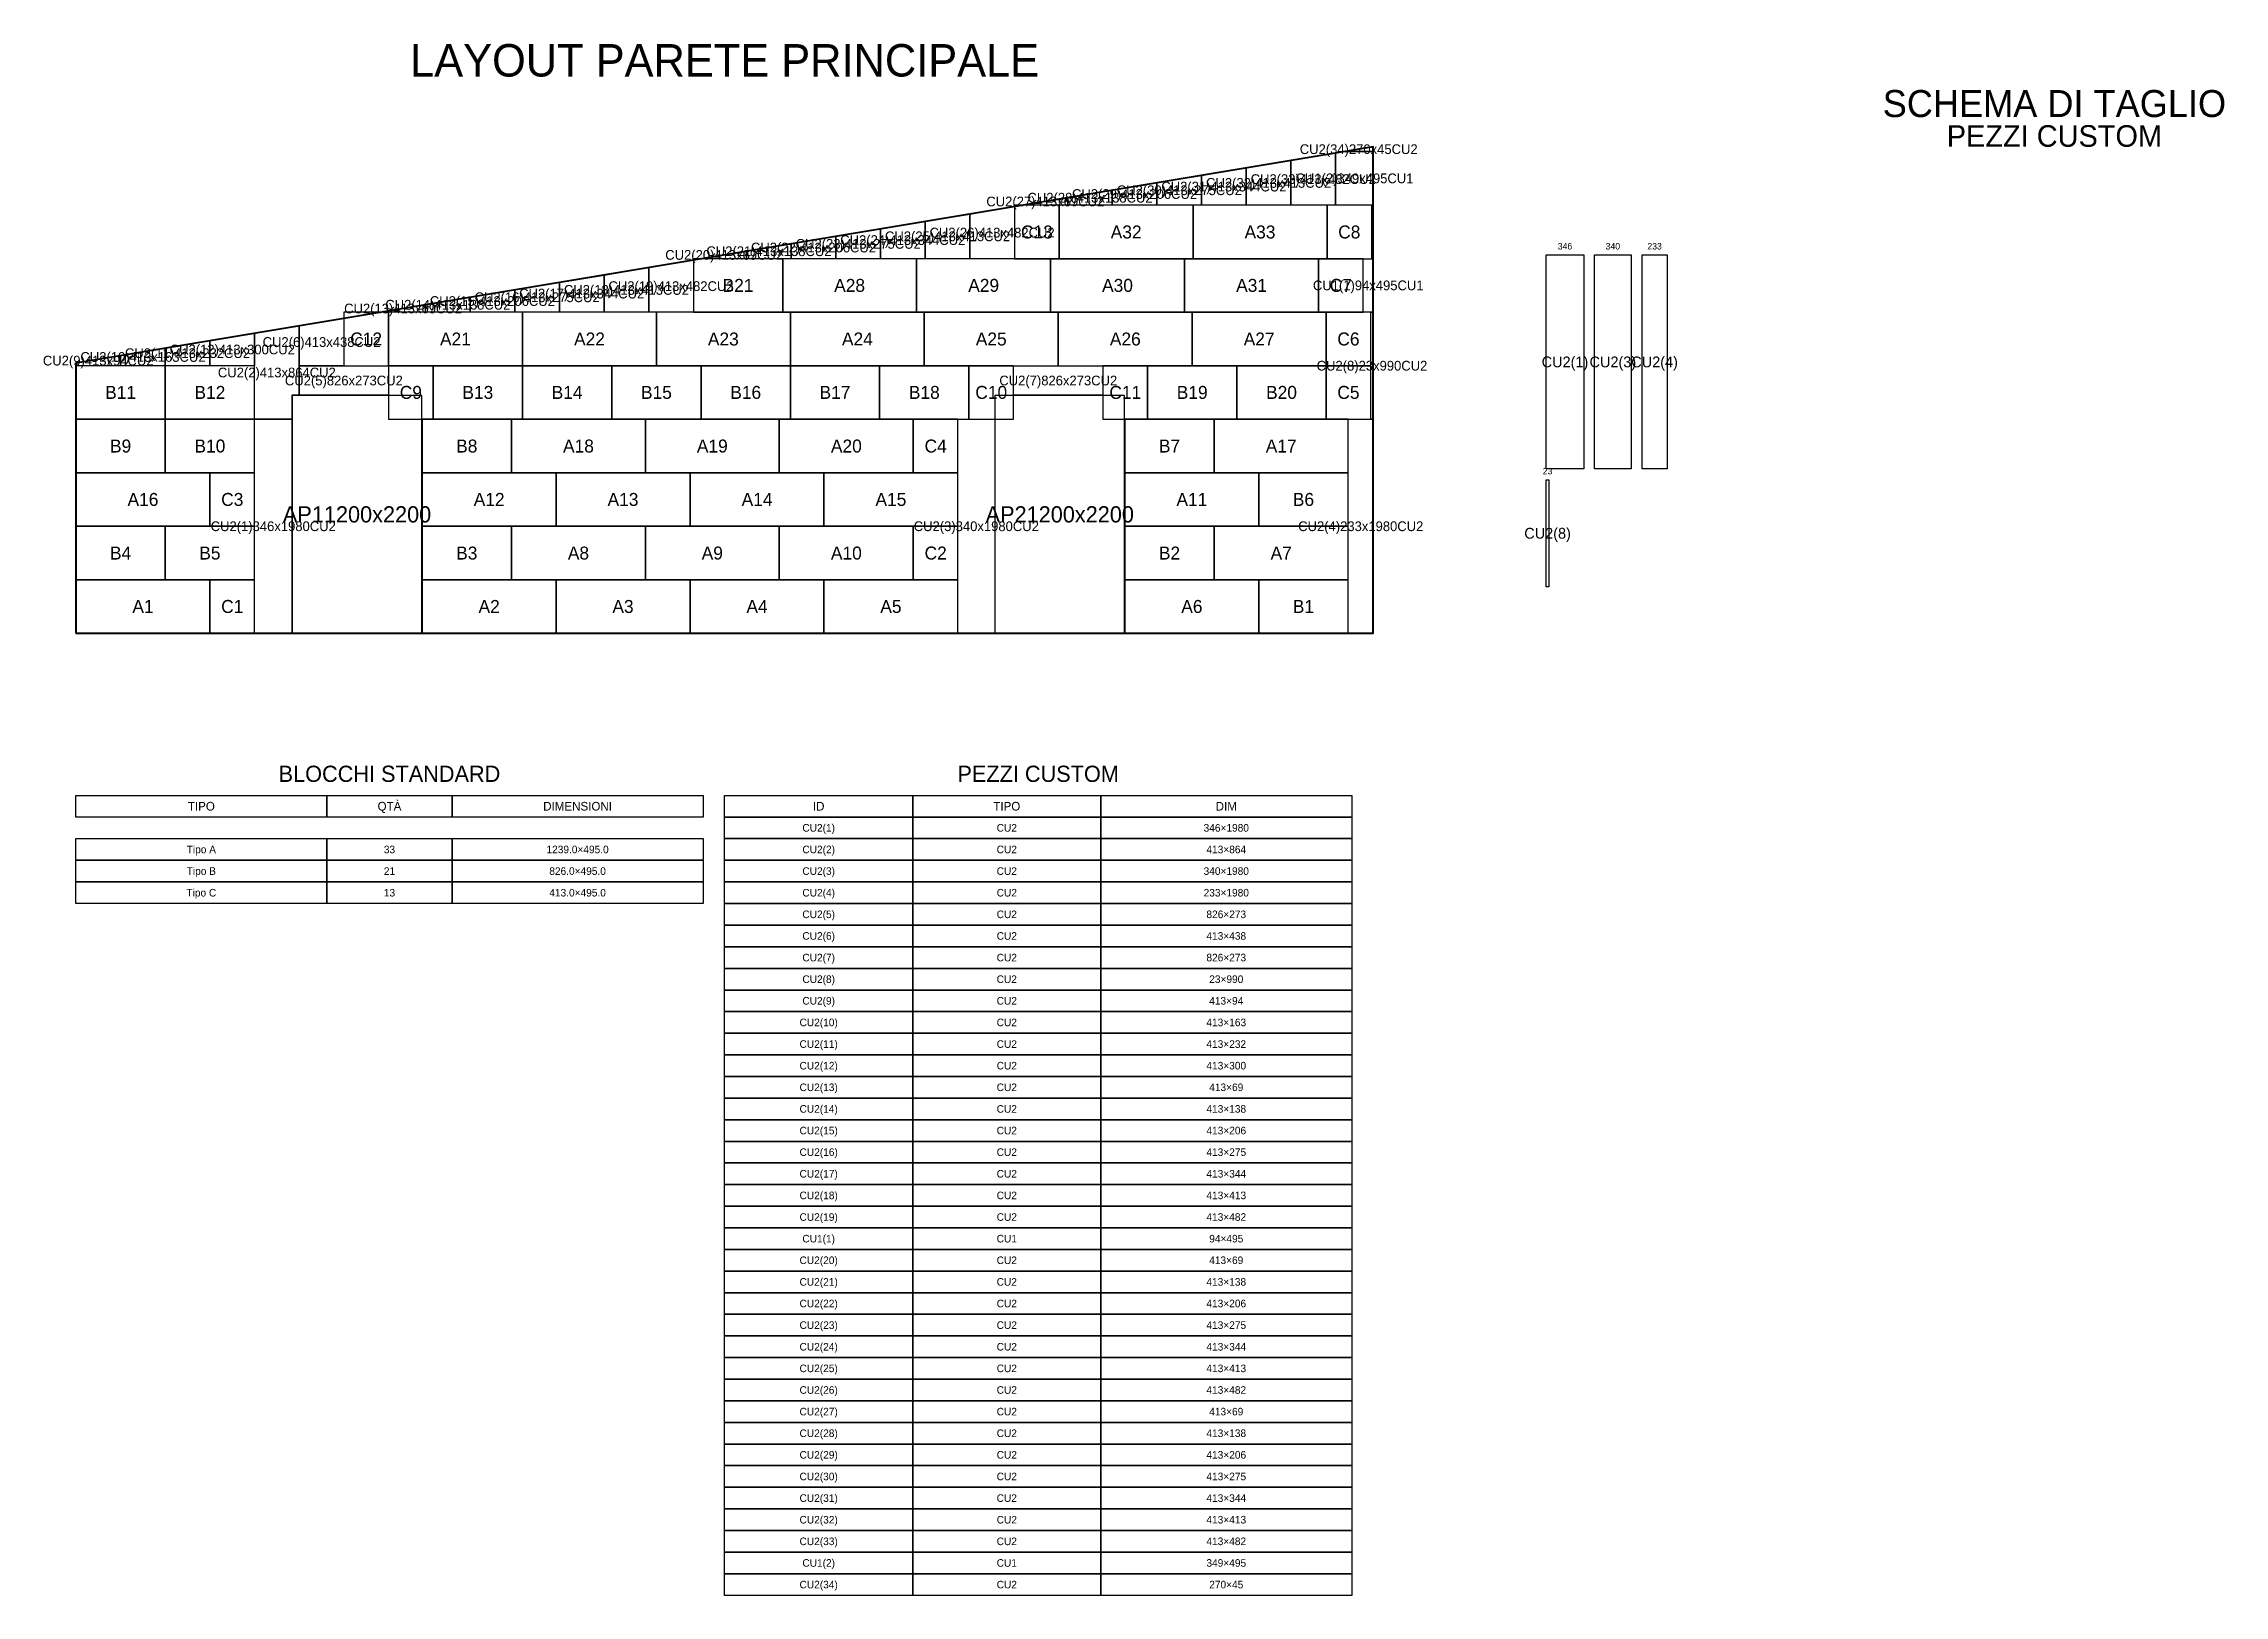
# Model space of a CAD drawing. Header units: metres. Extents: x -299 to 19872, y -20060 to 5454.
# Drawn here: x -299 to 19872, y -8900 to 5454 of the extents above; entities that cross this region are included whole.
import ezdxf
from ezdxf.enums import TextEntityAlignment as Align

# ---------------------------------------------------------------- set-up
doc = ezdxf.new("R2010")
doc.units = ezdxf.units.M
for name, color, linetype in [('APERTURE', 1, 'Continuous'), ('BLOCCHI_CUSTOM', 3, 'Continuous'), ('BLOCCHI_STD', 7, 'Continuous'), ('CARTIGLIO', 7, 'Continuous'), ('PARETE', 5, 'Continuous'), ('QUOTE', 6, 'Continuous'), ('TAGLIO', 4, 'Continuous'), ('TESTI', 7, 'Continuous')]:
    doc.layers.add(name, color=color, linetype=linetype)

msp = doc.modelspace()

# ---------------------------------------------------------------- linework, layer by layer
at = {"layer": 'APERTURE'}
for points in [[(2000, 0), (3200, 0), (3200, 2200), (2000, 2200), (2000, 0)], [(8500, 0), (9700, 0), (9700, 2200), (8500, 2200), (8500, 0)]]:
    msp.add_lwpolyline(points, close=True, dxfattribs=at)
at = {"layer": 'BLOCCHI_CUSTOM'}
for points in [[(11651, 4442), (11651, 3960), (11238, 3960), (11238, 4373), (11651, 4442)], [(11730, 4455), (12000, 4455), (12000, 3960), (11651, 3960), (11651, 4442), (11730, 4455)], [(12000, 4500), (12000, 4455), (11730, 4455), (12000, 4500)], [(10825, 4304), (10825, 3960), (10412, 3960), (10412, 4235), (10825, 4304)], [(11238, 4373), (11238, 3960), (10825, 3960), (10825, 4304), (11238, 4373)], [(9173, 3960), (9173, 4029), (9586, 4098), (9586, 3960), (9173, 3960)], [(9586, 3960), (9586, 4098), (9999, 4166), (9999, 3960), (9586, 3960)], [(10412, 4235), (10412, 3960), (9999, 3960), (9999, 4166), (10412, 4235)], [(8268, 3878), (8268, 3465), (7855, 3465), (7855, 3809), (8268, 3878)], [(8681, 3947), (8681, 3465), (8268, 3465), (8268, 3878), (8681, 3947)], [(8760, 3960), (9173, 4029), (9173, 3960), (8760, 3960)], [(7029, 3672), (7029, 3465), (6616, 3465), (6616, 3603), (7029, 3672)], [(7442, 3740), (7442, 3465), (7029, 3465), (7029, 3672), (7442, 3740)], [(7855, 3809), (7855, 3465), (7442, 3465), (7442, 3740), (7855, 3809)], [(5711, 3452), (5711, 2970), (5298, 2970), (5298, 3383), (5711, 3452)], [(5790, 3465), (6203, 3534), (6203, 3465), (5790, 3465)], [(6203, 3465), (6203, 3534), (6616, 3603), (6616, 3465), (6203, 3465)], [(11906, 2970), (11906, 3465), (12000, 3465), (12000, 2970), (11906, 2970)], [(4472, 3245), (4472, 2970), (4059, 2970), (4059, 3176), (4472, 3245)], [(4885, 3314), (4885, 2970), (4472, 2970), (4472, 3245), (4885, 3314)], [(5298, 3383), (5298, 2970), (4885, 2970), (4885, 3314), (5298, 3383)], [(2820, 2970), (3233, 3039), (3233, 2970), (2820, 2970)], [(3233, 2970), (3233, 3039), (3646, 3108), (3646, 2970), (3233, 2970)], [(3646, 2970), (3646, 3108), (4059, 3176), (4059, 2970), (3646, 2970)], [(1999, 2202), (1999, 2202), (1999, 2202), (1999, 2202), (1999, 2202), (1999, 2201), (1998, 2201), (1998, 2201), (1998, 2201), (1998, 2201), (1998, 2201), (1998, 2200), (1998, 2200), (1998, 2200), (1998, 1980), (1652, 1980), (1652, 2475), (1652, 2775), (2065, 2844), (2065, 2475), (2065, 2202), (2000, 2202), (2000, 2202), (2000, 2202), (1999, 2202)], [(2478, 2913), (2478, 2475), (2065, 2475), (2065, 2844), (2478, 2913)], [(12000, 1980), (11977, 1980), (11977, 2475), (11977, 2970), (12000, 2970), (12000, 2475), (12000, 1980)], [(826, 2638), (826, 2475), (413, 2475), (413, 2569), (826, 2638)], [(1239, 2706), (1239, 2475), (826, 2475), (826, 2638), (1239, 2706)], [(1652, 2775), (1652, 2475), (1239, 2475), (1239, 2706), (1652, 2775)], [(413, 2569), (413, 2475), (0, 2475), (0, 2500), (413, 2569)], [(2065, 2202), (2065, 2475), (2478, 2475), (2891, 2475), (2891, 2202), (2478, 2202), (2065, 2202)], [(8673, 2202), (8673, 2475), (9086, 2475), (9499, 2475), (9499, 2202), (9086, 2202), (8673, 2202)], [(1652, 495), (1652, 990), (1652, 1485), (1652, 1980), (1998, 1980), (1998, 1485), (1998, 990), (1998, 495), (1998, 0), (1652, 0), (1652, 495)], [(8158, 0), (8158, 495), (8158, 990), (8158, 1485), (8158, 1980), (8498, 1980), (8498, 1485), (8498, 990), (8498, 495), (8498, 0), (8158, 0)], [(11767, 0), (11767, 495), (11767, 990), (11767, 1485), (11767, 1980), (12000, 1980), (12000, 1485), (12000, 990), (12000, 495), (12000, 0), (11767, 0)]]:
    msp.add_lwpolyline(points, close=True, dxfattribs=at)
at = {"layer": 'BLOCCHI_STD'}
for points in [[(8681, 3465), (9094, 3465), (9094, 3960), (8681, 3960), (8681, 3465)], [(9094, 3465), (10333, 3465), (10333, 3960), (9094, 3960), (9094, 3465)], [(10333, 3465), (11572, 3465), (11572, 3960), (10333, 3960), (10333, 3465)], [(11572, 3465), (11985, 3465), (11985, 3960), (11572, 3960), (11572, 3465)], [(5711, 2970), (6537, 2970), (6537, 3465), (5711, 3465), (5711, 2970)], [(6537, 2970), (7776, 2970), (7776, 3465), (6537, 3465), (6537, 2970)], [(7776, 2970), (9015, 2970), (9015, 3465), (7776, 3465), (7776, 2970)], [(9015, 2970), (10254, 2970), (10254, 3465), (9015, 3465), (9015, 2970)], [(10254, 2970), (11493, 2970), (11493, 3465), (10254, 3465), (10254, 2970)], [(11493, 2970), (11906, 2970), (11906, 3465), (11493, 3465), (11493, 2970)], [(2478, 2475), (2891, 2475), (2891, 2970), (2478, 2970), (2478, 2475)], [(2891, 2475), (4130, 2475), (4130, 2970), (2891, 2970), (2891, 2475)], [(4130, 2475), (5369, 2475), (5369, 2970), (4130, 2970), (4130, 2475)], [(5369, 2475), (6608, 2475), (6608, 2970), (5369, 2970), (5369, 2475)], [(6608, 2475), (7847, 2475), (7847, 2970), (6608, 2970), (6608, 2475)], [(7847, 2475), (9086, 2475), (9086, 2970), (7847, 2970), (7847, 2475)], [(9086, 2475), (10325, 2475), (10325, 2970), (9086, 2970), (9086, 2475)], [(10325, 2475), (11564, 2475), (11564, 2970), (10325, 2970), (10325, 2475)], [(11564, 2475), (11977, 2475), (11977, 2970), (11564, 2970), (11564, 2475)], [(0, 1980), (826, 1980), (826, 2475), (0, 2475), (0, 1980)], [(826, 1980), (1652, 1980), (1652, 2475), (826, 2475), (826, 1980)], [(2891, 1980), (3304, 1980), (3304, 2475), (2891, 2475), (2891, 1980)], [(3304, 1980), (4130, 1980), (4130, 2475), (3304, 2475), (3304, 1980)], [(4130, 1980), (4956, 1980), (4956, 2475), (4130, 2475), (4130, 1980)], [(4956, 1980), (5782, 1980), (5782, 2475), (4956, 2475), (4956, 1980)], [(5782, 1980), (6608, 1980), (6608, 2475), (5782, 2475), (5782, 1980)], [(6608, 1980), (7434, 1980), (7434, 2475), (6608, 2475), (6608, 1980)], [(7434, 1980), (8260, 1980), (8260, 2475), (7434, 2475), (7434, 1980)], [(8260, 1980), (8673, 1980), (8673, 2475), (8260, 2475), (8260, 1980)], [(9499, 1980), (9912, 1980), (9912, 2475), (9499, 2475), (9499, 1980)], [(9912, 1980), (10738, 1980), (10738, 2475), (9912, 2475), (9912, 1980)], [(10738, 1980), (11564, 1980), (11564, 2475), (10738, 2475), (10738, 1980)], [(11564, 1980), (11977, 1980), (11977, 2475), (11564, 2475), (11564, 1980)], [(0, 1485), (826, 1485), (826, 1980), (0, 1980), (0, 1485)], [(826, 1485), (1652, 1485), (1652, 1980), (826, 1980), (826, 1485)], [(3202, 1485), (4028, 1485), (4028, 1980), (3202, 1980), (3202, 1485)], [(4028, 1485), (5267, 1485), (5267, 1980), (4028, 1980), (4028, 1485)], [(5267, 1485), (6506, 1485), (6506, 1980), (5267, 1980), (5267, 1485)], [(6506, 1485), (7745, 1485), (7745, 1980), (6506, 1980), (6506, 1485)], [(7745, 1485), (8158, 1485), (8158, 1980), (7745, 1980), (7745, 1485)], [(9702, 1485), (10528, 1485), (10528, 1980), (9702, 1980), (9702, 1485)], [(10528, 1485), (11767, 1485), (11767, 1980), (10528, 1980), (10528, 1485)], [(0, 990), (1239, 990), (1239, 1485), (0, 1485), (0, 990)], [(1239, 990), (1652, 990), (1652, 1485), (1239, 1485), (1239, 990)], [(3202, 990), (4441, 990), (4441, 1485), (3202, 1485), (3202, 990)], [(4441, 990), (5680, 990), (5680, 1485), (4441, 1485), (4441, 990)], [(5680, 990), (6919, 990), (6919, 1485), (5680, 1485), (5680, 990)], [(6919, 990), (8158, 990), (8158, 1485), (6919, 1485), (6919, 990)], [(9702, 990), (10941, 990), (10941, 1485), (9702, 1485), (9702, 990)], [(10941, 990), (11767, 990), (11767, 1485), (10941, 1485), (10941, 990)], [(0, 495), (826, 495), (826, 990), (0, 990), (0, 495)], [(826, 495), (1652, 495), (1652, 990), (826, 990), (826, 495)], [(3202, 495), (4028, 495), (4028, 990), (3202, 990), (3202, 495)], [(4028, 495), (5267, 495), (5267, 990), (4028, 990), (4028, 495)], [(5267, 495), (6506, 495), (6506, 990), (5267, 990), (5267, 495)], [(6506, 495), (7745, 495), (7745, 990), (6506, 990), (6506, 495)], [(7745, 495), (8158, 495), (8158, 990), (7745, 990), (7745, 495)], [(9702, 495), (10528, 495), (10528, 990), (9702, 990), (9702, 495)], [(10528, 495), (11767, 495), (11767, 990), (10528, 990), (10528, 495)], [(0, 0), (1239, 0), (1239, 495), (0, 495), (0, 0)], [(1239, 0), (1652, 0), (1652, 495), (1239, 495), (1239, 0)], [(3202, 0), (4441, 0), (4441, 495), (3202, 495), (3202, 0)], [(4441, 0), (5680, 0), (5680, 495), (4441, 495), (4441, 0)], [(5680, 0), (6919, 0), (6919, 495), (5680, 495), (5680, 0)], [(6919, 0), (8158, 0), (8158, 495), (6919, 495), (6919, 0)], [(9702, 0), (10941, 0), (10941, 495), (9702, 495), (9702, 0)], [(10941, 0), (11767, 0), (11767, 495), (10941, 495), (10941, 0)]]:
    msp.add_lwpolyline(points, dxfattribs=at)
at = {"layer": 'CARTIGLIO'}
for points in [[(0, -1500), (2320, -1500), (2320, -1700), (0, -1700), (0, -1500)], [(2320, -1500), (3480, -1500), (3480, -1700), (2320, -1700), (2320, -1500)], [(3480, -1500), (5800, -1500), (5800, -1700), (3480, -1700), (3480, -1500)], [(6000, -1500), (7740, -1500), (7740, -1700), (6000, -1700), (6000, -1500)], [(7740, -1500), (9480, -1500), (9480, -1700), (7740, -1700), (7740, -1500)], [(9480, -1500), (11800, -1500), (11800, -1700), (9480, -1700), (9480, -1500)], [(6000, -1700), (7740, -1700), (7740, -1900), (6000, -1900), (6000, -1700)], [(7740, -1700), (9480, -1700), (9480, -1900), (7740, -1900), (7740, -1700)], [(9480, -1700), (11800, -1700), (11800, -1900), (9480, -1900), (9480, -1700)], [(0, -1900), (2320, -1900), (2320, -2100), (0, -2100), (0, -1900)], [(2320, -1900), (3480, -1900), (3480, -2100), (2320, -2100), (2320, -1900)], [(3480, -1900), (5800, -1900), (5800, -2100), (3480, -2100), (3480, -1900)], [(6000, -1900), (7740, -1900), (7740, -2100), (6000, -2100), (6000, -1900)], [(7740, -1900), (9480, -1900), (9480, -2100), (7740, -2100), (7740, -1900)], [(9480, -1900), (11800, -1900), (11800, -2100), (9480, -2100), (9480, -1900)], [(0, -2100), (2320, -2100), (2320, -2300), (0, -2300), (0, -2100)], [(2320, -2100), (3480, -2100), (3480, -2300), (2320, -2300), (2320, -2100)], [(3480, -2100), (5800, -2100), (5800, -2300), (3480, -2300), (3480, -2100)], [(6000, -2100), (7740, -2100), (7740, -2300), (6000, -2300), (6000, -2100)], [(7740, -2100), (9480, -2100), (9480, -2300), (7740, -2300), (7740, -2100)], [(9480, -2100), (11800, -2100), (11800, -2300), (9480, -2300), (9480, -2100)], [(0, -2300), (2320, -2300), (2320, -2500), (0, -2500), (0, -2300)], [(2320, -2300), (3480, -2300), (3480, -2500), (2320, -2500), (2320, -2300)], [(3480, -2300), (5800, -2300), (5800, -2500), (3480, -2500), (3480, -2300)], [(6000, -2300), (7740, -2300), (7740, -2500), (6000, -2500), (6000, -2300)], [(7740, -2300), (9480, -2300), (9480, -2500), (7740, -2500), (7740, -2300)], [(9480, -2300), (11800, -2300), (11800, -2500), (9480, -2500), (9480, -2300)], [(6000, -2500), (7740, -2500), (7740, -2700), (6000, -2700), (6000, -2500)], [(7740, -2500), (9480, -2500), (9480, -2700), (7740, -2700), (7740, -2500)], [(9480, -2500), (11800, -2500), (11800, -2700), (9480, -2700), (9480, -2500)], [(6000, -2700), (7740, -2700), (7740, -2900), (6000, -2900), (6000, -2700)], [(7740, -2700), (9480, -2700), (9480, -2900), (7740, -2900), (7740, -2700)], [(9480, -2700), (11800, -2700), (11800, -2900), (9480, -2900), (9480, -2700)], [(6000, -2900), (7740, -2900), (7740, -3100), (6000, -3100), (6000, -2900)], [(7740, -2900), (9480, -2900), (9480, -3100), (7740, -3100), (7740, -2900)], [(9480, -2900), (11800, -2900), (11800, -3100), (9480, -3100), (9480, -2900)], [(6000, -3100), (7740, -3100), (7740, -3300), (6000, -3300), (6000, -3100)], [(7740, -3100), (9480, -3100), (9480, -3300), (7740, -3300), (7740, -3100)], [(9480, -3100), (11800, -3100), (11800, -3300), (9480, -3300), (9480, -3100)], [(6000, -3300), (7740, -3300), (7740, -3500), (6000, -3500), (6000, -3300)], [(7740, -3300), (9480, -3300), (9480, -3500), (7740, -3500), (7740, -3300)], [(9480, -3300), (11800, -3300), (11800, -3500), (9480, -3500), (9480, -3300)], [(6000, -3500), (7740, -3500), (7740, -3700), (6000, -3700), (6000, -3500)], [(7740, -3500), (9480, -3500), (9480, -3700), (7740, -3700), (7740, -3500)], [(9480, -3500), (11800, -3500), (11800, -3700), (9480, -3700), (9480, -3500)], [(6000, -3700), (7740, -3700), (7740, -3900), (6000, -3900), (6000, -3700)], [(7740, -3700), (9480, -3700), (9480, -3900), (7740, -3900), (7740, -3700)], [(9480, -3700), (11800, -3700), (11800, -3900), (9480, -3900), (9480, -3700)], [(6000, -3900), (7740, -3900), (7740, -4100), (6000, -4100), (6000, -3900)], [(7740, -3900), (9480, -3900), (9480, -4100), (7740, -4100), (7740, -3900)], [(9480, -3900), (11800, -3900), (11800, -4100), (9480, -4100), (9480, -3900)], [(6000, -4100), (7740, -4100), (7740, -4300), (6000, -4300), (6000, -4100)], [(7740, -4100), (9480, -4100), (9480, -4300), (7740, -4300), (7740, -4100)], [(9480, -4100), (11800, -4100), (11800, -4300), (9480, -4300), (9480, -4100)], [(6000, -4300), (7740, -4300), (7740, -4500), (6000, -4500), (6000, -4300)], [(7740, -4300), (9480, -4300), (9480, -4500), (7740, -4500), (7740, -4300)], [(9480, -4300), (11800, -4300), (11800, -4500), (9480, -4500), (9480, -4300)], [(6000, -4500), (7740, -4500), (7740, -4700), (6000, -4700), (6000, -4500)], [(7740, -4500), (9480, -4500), (9480, -4700), (7740, -4700), (7740, -4500)], [(9480, -4500), (11800, -4500), (11800, -4700), (9480, -4700), (9480, -4500)], [(6000, -4700), (7740, -4700), (7740, -4900), (6000, -4900), (6000, -4700)], [(7740, -4700), (9480, -4700), (9480, -4900), (7740, -4900), (7740, -4700)], [(9480, -4700), (11800, -4700), (11800, -4900), (9480, -4900), (9480, -4700)], [(6000, -4900), (7740, -4900), (7740, -5100), (6000, -5100), (6000, -4900)], [(7740, -4900), (9480, -4900), (9480, -5100), (7740, -5100), (7740, -4900)], [(9480, -4900), (11800, -4900), (11800, -5100), (9480, -5100), (9480, -4900)], [(6000, -5100), (7740, -5100), (7740, -5300), (6000, -5300), (6000, -5100)], [(7740, -5100), (9480, -5100), (9480, -5300), (7740, -5300), (7740, -5100)], [(9480, -5100), (11800, -5100), (11800, -5300), (9480, -5300), (9480, -5100)], [(6000, -5300), (7740, -5300), (7740, -5500), (6000, -5500), (6000, -5300)], [(7740, -5300), (9480, -5300), (9480, -5500), (7740, -5500), (7740, -5300)], [(9480, -5300), (11800, -5300), (11800, -5500), (9480, -5500), (9480, -5300)], [(6000, -5500), (7740, -5500), (7740, -5700), (6000, -5700), (6000, -5500)], [(7740, -5500), (9480, -5500), (9480, -5700), (7740, -5700), (7740, -5500)], [(9480, -5500), (11800, -5500), (11800, -5700), (9480, -5700), (9480, -5500)], [(6000, -5700), (7740, -5700), (7740, -5900), (6000, -5900), (6000, -5700)], [(7740, -5700), (9480, -5700), (9480, -5900), (7740, -5900), (7740, -5700)], [(9480, -5700), (11800, -5700), (11800, -5900), (9480, -5900), (9480, -5700)], [(6000, -5900), (7740, -5900), (7740, -6100), (6000, -6100), (6000, -5900)], [(7740, -5900), (9480, -5900), (9480, -6100), (7740, -6100), (7740, -5900)], [(9480, -5900), (11800, -5900), (11800, -6100), (9480, -6100), (9480, -5900)], [(6000, -6100), (7740, -6100), (7740, -6300), (6000, -6300), (6000, -6100)], [(7740, -6100), (9480, -6100), (9480, -6300), (7740, -6300), (7740, -6100)], [(9480, -6100), (11800, -6100), (11800, -6300), (9480, -6300), (9480, -6100)], [(6000, -6300), (7740, -6300), (7740, -6500), (6000, -6500), (6000, -6300)], [(7740, -6300), (9480, -6300), (9480, -6500), (7740, -6500), (7740, -6300)], [(9480, -6300), (11800, -6300), (11800, -6500), (9480, -6500), (9480, -6300)], [(6000, -6500), (7740, -6500), (7740, -6700), (6000, -6700), (6000, -6500)], [(7740, -6500), (9480, -6500), (9480, -6700), (7740, -6700), (7740, -6500)], [(9480, -6500), (11800, -6500), (11800, -6700), (9480, -6700), (9480, -6500)], [(6000, -6700), (7740, -6700), (7740, -6900), (6000, -6900), (6000, -6700)], [(7740, -6700), (9480, -6700), (9480, -6900), (7740, -6900), (7740, -6700)], [(9480, -6700), (11800, -6700), (11800, -6900), (9480, -6900), (9480, -6700)], [(6000, -6900), (7740, -6900), (7740, -7100), (6000, -7100), (6000, -6900)], [(7740, -6900), (9480, -6900), (9480, -7100), (7740, -7100), (7740, -6900)], [(9480, -6900), (11800, -6900), (11800, -7100), (9480, -7100), (9480, -6900)], [(6000, -7100), (7740, -7100), (7740, -7300), (6000, -7300), (6000, -7100)], [(7740, -7100), (9480, -7100), (9480, -7300), (7740, -7300), (7740, -7100)], [(9480, -7100), (11800, -7100), (11800, -7300), (9480, -7300), (9480, -7100)], [(6000, -7300), (7740, -7300), (7740, -7500), (6000, -7500), (6000, -7300)], [(7740, -7300), (9480, -7300), (9480, -7500), (7740, -7500), (7740, -7300)], [(9480, -7300), (11800, -7300), (11800, -7500), (9480, -7500), (9480, -7300)], [(6000, -7500), (7740, -7500), (7740, -7700), (6000, -7700), (6000, -7500)], [(7740, -7500), (9480, -7500), (9480, -7700), (7740, -7700), (7740, -7500)], [(9480, -7500), (11800, -7500), (11800, -7700), (9480, -7700), (9480, -7500)], [(6000, -7700), (7740, -7700), (7740, -7900), (6000, -7900), (6000, -7700)], [(7740, -7700), (9480, -7700), (9480, -7900), (7740, -7900), (7740, -7700)], [(9480, -7700), (11800, -7700), (11800, -7900), (9480, -7900), (9480, -7700)], [(6000, -7900), (7740, -7900), (7740, -8100), (6000, -8100), (6000, -7900)], [(7740, -7900), (9480, -7900), (9480, -8100), (7740, -8100), (7740, -7900)], [(9480, -7900), (11800, -7900), (11800, -8100), (9480, -8100), (9480, -7900)], [(6000, -8100), (7740, -8100), (7740, -8300), (6000, -8300), (6000, -8100)], [(7740, -8100), (9480, -8100), (9480, -8300), (7740, -8300), (7740, -8100)], [(9480, -8100), (11800, -8100), (11800, -8300), (9480, -8300), (9480, -8100)], [(6000, -8300), (7740, -8300), (7740, -8500), (6000, -8500), (6000, -8300)], [(7740, -8300), (9480, -8300), (9480, -8500), (7740, -8500), (7740, -8300)], [(9480, -8300), (11800, -8300), (11800, -8500), (9480, -8500), (9480, -8300)], [(6000, -8500), (7740, -8500), (7740, -8700), (6000, -8700), (6000, -8500)], [(7740, -8500), (9480, -8500), (9480, -8700), (7740, -8700), (7740, -8500)], [(9480, -8500), (11800, -8500), (11800, -8700), (9480, -8700), (9480, -8500)], [(6000, -8700), (7740, -8700), (7740, -8900), (6000, -8900), (6000, -8700)], [(7740, -8700), (9480, -8700), (9480, -8900), (7740, -8900), (7740, -8700)], [(9480, -8700), (11800, -8700), (11800, -8900), (9480, -8900), (9480, -8700)]]:
    msp.add_lwpolyline(points, dxfattribs=at)
at = {"layer": 'PARETE', "lineweight": 100}
msp.add_lwpolyline([(0, 0), (12000, 0), (12000, 4500), (0, 2500), (0, 0)], close=True, dxfattribs=at)
at = {"layer": 'TAGLIO'}
for points in [[(13600, 3500), (13946, 3500), (13946, 1520), (13600, 1520), (13600, 3500)], [(14046, 3500), (14386, 3500), (14386, 1520), (14046, 1520), (14046, 3500)], [(14486, 3500), (14719, 3500), (14719, 1520), (14486, 1520), (14486, 3500)], [(13600, 1420), (13623, 1420), (13623, 430), (13600, 430), (13600, 1420)]]:
    msp.add_lwpolyline(points, dxfattribs=at)

# ---------------------------------------------------------------- texts
at = {"layer": 'QUOTE'}
for s, p in [('346', (13773, 3580)), ('340', (14216, 3580)), ('233', (14602, 3580)), ('23', (13612, 1500))]:
    msp.add_text(s, height=60, dxfattribs=at).set_placement(p, align=Align.MIDDLE_CENTER)
at = {"layer": 'TESTI'}
for s, height, p in [('LAYOUT PARETE PRINCIPALE', 300, (6000, 5300)), ('SCHEMA DI TAGLIO', 250, (18300, 4900)), ('PEZZI CUSTOM', 200, (18300, 4600)), ('CU2(34)270x45CU2', 90, (11865, 4478)), ('CU2(33)413x482CU2', 90, (11444, 4201)), ('CU1(2)349x495CU1', 90, (11826, 4208)), ('CU2(27)413x69CU2', 90, (8966, 3994)), ('CU2(28)413x138CU2', 90, (9380, 4029)), ('CU2(29)413x206CU2', 90, (9792, 4063)), ('CU2(30)413x275CU2', 90, (10206, 4098)), ('CU2(31)413x344CU2', 90, (10618, 4132)), ('CU2(32)413x413CU2', 90, (11032, 4166)), ('CU2(23)413x275CU2', 90, (7236, 3602)), ('CU2(24)413x344CU2', 90, (7648, 3637)), ('CU2(25)413x413CU2', 90, (8062, 3672)), ('CU2(26)413x482CU2', 90, (8474, 3706)), ('C13', 120, (8888, 3712)), ('A32', 120, (9714, 3712)), ('A33', 120, (10952, 3712)), ('C8', 120, (11778, 3712)), ('CU2(20)413x69CU2', 90, (5996, 3500)), ('CU2(21)413x138CU2', 90, (6410, 3534)), ('CU2(22)413x206CU2', 90, (6822, 3568)), ('CU2(19)413x482CU2', 90, (5504, 3211)), ('B21', 120, (6124, 3218)), ('A28', 120, (7156, 3218)), ('A29', 120, (8396, 3218)), ('A30', 120, (9634, 3218)), ('A31', 120, (10874, 3218)), ('CU1(1)94x495CU1', 90, (11953, 3218)), ('C7', 120, (11700, 3218)), ('CU2(13)413x69CU2', 90, (3026, 3004)), ('CU2(14)413x138CU2', 90, (3440, 3039)), ('CU2(15)413x206CU2', 90, (3852, 3073)), ('CU2(16)413x275CU2', 90, (4266, 3108)), ('CU2(17)413x344CU2', 90, (4678, 3142)), ('CU2(18)413x413CU2', 90, (5092, 3176)), ('CU2(11)413x232CU2', 90, (1032, 2591)), ('CU2(12)413x300CU2', 90, (1446, 2625)), ('CU2(6)413x438CU2', 90, (2272, 2694)), ('C12', 120, (2684, 2722)), ('A21', 120, (3510, 2722)), ('A22', 120, (4750, 2722)), ('A23', 120, (5988, 2722)), ('A24', 120, (7228, 2722)), ('A25', 120, (8466, 2722)), ('A26', 120, (9706, 2722)), ('A27', 120, (10944, 2722)), ('C6', 120, (11770, 2722)), ('CU2(9)413x94CU2', 90, (206, 2522)), ('CU2(10)413x163CU2', 90, (620, 2556)), ('CU2(2)413x864CU2', 90, (1858, 2412)), ('CU2(8)23x990CU2', 90, (11988, 2475)), ('CU2(1)', 100, (13773, 2510)), ('CU2(3)', 100, (14216, 2510)), ('CU2(4)', 100, (14602, 2510)), ('B11', 120, (413, 2228)), ('B12', 120, (1239, 2228)), ('CU2(5)826x273CU2', 90, (2478, 2338)), ('C9', 120, (3098, 2228)), ('B13', 120, (3717, 2228)), ('B14', 120, (4543, 2228)), ('B15', 120, (5369, 2228)), ('B16', 120, (6195, 2228)), ('B17', 120, (7021, 2228)), ('B18', 120, (7847, 2228)), ('C10', 120, (8466, 2228)), ('CU2(7)826x273CU2', 90, (9086, 2338)), ('C11', 120, (9706, 2228)), ('B19', 120, (10325, 2228)), ('B20', 120, (11151, 2228)), ('C5', 120, (11770, 2228)), ('B9', 120, (413, 1732)), ('B10', 120, (1239, 1732)), ('B8', 120, (3615, 1732)), ('A18', 120, (4648, 1732)), ('A19', 120, (5886, 1732)), ('A20', 120, (7126, 1732)), ('C4', 120, (7952, 1732)), ('B7', 120, (10115, 1732)), ('A17', 120, (11148, 1732)), ('A16', 120, (620, 1238)), ('C3', 120, (1446, 1238)), ('A12', 120, (3822, 1238)), ('A13', 120, (5060, 1238)), ('A14', 120, (6300, 1238)), ('A15', 120, (7538, 1238)), ('A11', 120, (10322, 1238)), ('B6', 120, (11354, 1238)), ('CU2(1)346x1980CU2', 90, (1825, 990)), ('AP11200x2200', 150, (2600, 1100)), ('CU2(3)340x1980CU2', 90, (8328, 990)), ('AP21200x2200', 150, (9100, 1100)), ('CU2(4)233x1980CU2', 90, (11884, 990)), ('CU2(8)', 100, (13612, 925)), ('B4', 120, (413, 742)), ('B5', 120, (1239, 742)), ('B3', 120, (3615, 742)), ('A8', 120, (4648, 742)), ('A9', 120, (5886, 742)), ('A10', 120, (7126, 742)), ('C2', 120, (7952, 742)), ('B2', 120, (10115, 742)), ('A7', 120, (11148, 742)), ('A1', 120, (620, 248)), ('C1', 120, (1446, 248)), ('A2', 120, (3822, 248)), ('A3', 120, (5060, 248)), ('A4', 120, (6300, 248)), ('A5', 120, (7538, 248)), ('A6', 120, (10322, 248)), ('B1', 120, (11354, 248)), ('BLOCCHI STANDARD', 150, (2900, -1300)), ('PEZZI CUSTOM', 150, (8900, -1300)), ('TIPO', 80, (1160, -1600)), ('QTÀ', 80, (2900, -1600)), ('DIMENSIONI', 80, (4640, -1600)), ('ID', 80, (6870, -1600)), ('TIPO', 80, (8610, -1600)), ('DIM', 80, (10640, -1600)), ('CU2(1)', 70, (6870, -1800)), ('CU2', 70, (8610, -1800)), ('346×1980', 70, (10640, -1800)), ('Tipo A', 70, (1160, -2000)), ('33', 70, (2900, -2000)), ('1239.0×495.0', 70, (4640, -2000)), ('CU2(2)', 70, (6870, -2000)), ('CU2', 70, (8610, -2000)), ('413×864', 70, (10640, -2000)), ('Tipo B', 70, (1160, -2200)), ('21', 70, (2900, -2200)), ('826.0×495.0', 70, (4640, -2200)), ('CU2(3)', 70, (6870, -2200)), ('CU2', 70, (8610, -2200)), ('340×1980', 70, (10640, -2200)), ('Tipo C', 70, (1160, -2400)), ('13', 70, (2900, -2400)), ('413.0×495.0', 70, (4640, -2400)), ('CU2(4)', 70, (6870, -2400)), ('CU2', 70, (8610, -2400)), ('233×1980', 70, (10640, -2400)), ('CU2(5)', 70, (6870, -2600)), ('CU2', 70, (8610, -2600)), ('826×273', 70, (10640, -2600)), ('CU2(6)', 70, (6870, -2800)), ('CU2', 70, (8610, -2800)), ('413×438', 70, (10640, -2800)), ('CU2(7)', 70, (6870, -3000)), ('CU2', 70, (8610, -3000)), ('826×273', 70, (10640, -3000)), ('CU2(8)', 70, (6870, -3200)), ('CU2', 70, (8610, -3200)), ('23×990', 70, (10640, -3200)), ('CU2(9)', 70, (6870, -3400)), ('CU2', 70, (8610, -3400)), ('413×94', 70, (10640, -3400)), ('CU2(10)', 70, (6870, -3600)), ('CU2', 70, (8610, -3600)), ('413×163', 70, (10640, -3600)), ('CU2(11)', 70, (6870, -3800)), ('CU2', 70, (8610, -3800)), ('413×232', 70, (10640, -3800)), ('CU2(12)', 70, (6870, -4000)), ('CU2', 70, (8610, -4000)), ('413×300', 70, (10640, -4000)), ('CU2(13)', 70, (6870, -4200)), ('CU2', 70, (8610, -4200)), ('413×69', 70, (10640, -4200)), ('CU2(14)', 70, (6870, -4400)), ('CU2', 70, (8610, -4400)), ('413×138', 70, (10640, -4400)), ('CU2(15)', 70, (6870, -4600)), ('CU2', 70, (8610, -4600)), ('413×206', 70, (10640, -4600)), ('CU2(16)', 70, (6870, -4800)), ('CU2', 70, (8610, -4800)), ('413×275', 70, (10640, -4800)), ('CU2(17)', 70, (6870, -5000)), ('CU2', 70, (8610, -5000)), ('413×344', 70, (10640, -5000)), ('CU2(18)', 70, (6870, -5200)), ('CU2', 70, (8610, -5200)), ('413×413', 70, (10640, -5200)), ('CU2(19)', 70, (6870, -5400)), ('CU2', 70, (8610, -5400)), ('413×482', 70, (10640, -5400)), ('CU1(1)', 70, (6870, -5600)), ('CU1', 70, (8610, -5600)), ('94×495', 70, (10640, -5600)), ('CU2(20)', 70, (6870, -5800)), ('CU2', 70, (8610, -5800)), ('413×69', 70, (10640, -5800)), ('CU2(21)', 70, (6870, -6000)), ('CU2', 70, (8610, -6000)), ('413×138', 70, (10640, -6000)), ('CU2(22)', 70, (6870, -6200)), ('CU2', 70, (8610, -6200)), ('413×206', 70, (10640, -6200)), ('CU2(23)', 70, (6870, -6400)), ('CU2', 70, (8610, -6400)), ('413×275', 70, (10640, -6400)), ('CU2(24)', 70, (6870, -6600)), ('CU2', 70, (8610, -6600)), ('413×344', 70, (10640, -6600)), ('CU2(25)', 70, (6870, -6800)), ('CU2', 70, (8610, -6800)), ('413×413', 70, (10640, -6800)), ('CU2(26)', 70, (6870, -7000)), ('CU2', 70, (8610, -7000)), ('413×482', 70, (10640, -7000)), ('CU2(27)', 70, (6870, -7200)), ('CU2', 70, (8610, -7200)), ('413×69', 70, (10640, -7200)), ('CU2(28)', 70, (6870, -7400)), ('CU2', 70, (8610, -7400)), ('413×138', 70, (10640, -7400)), ('CU2(29)', 70, (6870, -7600)), ('CU2', 70, (8610, -7600)), ('413×206', 70, (10640, -7600)), ('CU2(30)', 70, (6870, -7800)), ('CU2', 70, (8610, -7800)), ('413×275', 70, (10640, -7800)), ('CU2(31)', 70, (6870, -8000)), ('CU2', 70, (8610, -8000)), ('413×344', 70, (10640, -8000)), ('CU2(32)', 70, (6870, -8200)), ('CU2', 70, (8610, -8200)), ('413×413', 70, (10640, -8200)), ('CU2(33)', 70, (6870, -8400)), ('CU2', 70, (8610, -8400)), ('413×482', 70, (10640, -8400)), ('CU1(2)', 70, (6870, -8600)), ('CU1', 70, (8610, -8600)), ('349×495', 70, (10640, -8600)), ('CU2(34)', 70, (6870, -8800)), ('CU2', 70, (8610, -8800)), ('270×45', 70, (10640, -8800))]:
    msp.add_text(s, height=height, dxfattribs=at).set_placement(p, align=Align.MIDDLE_CENTER)

doc.saveas('drawing.dxf')
